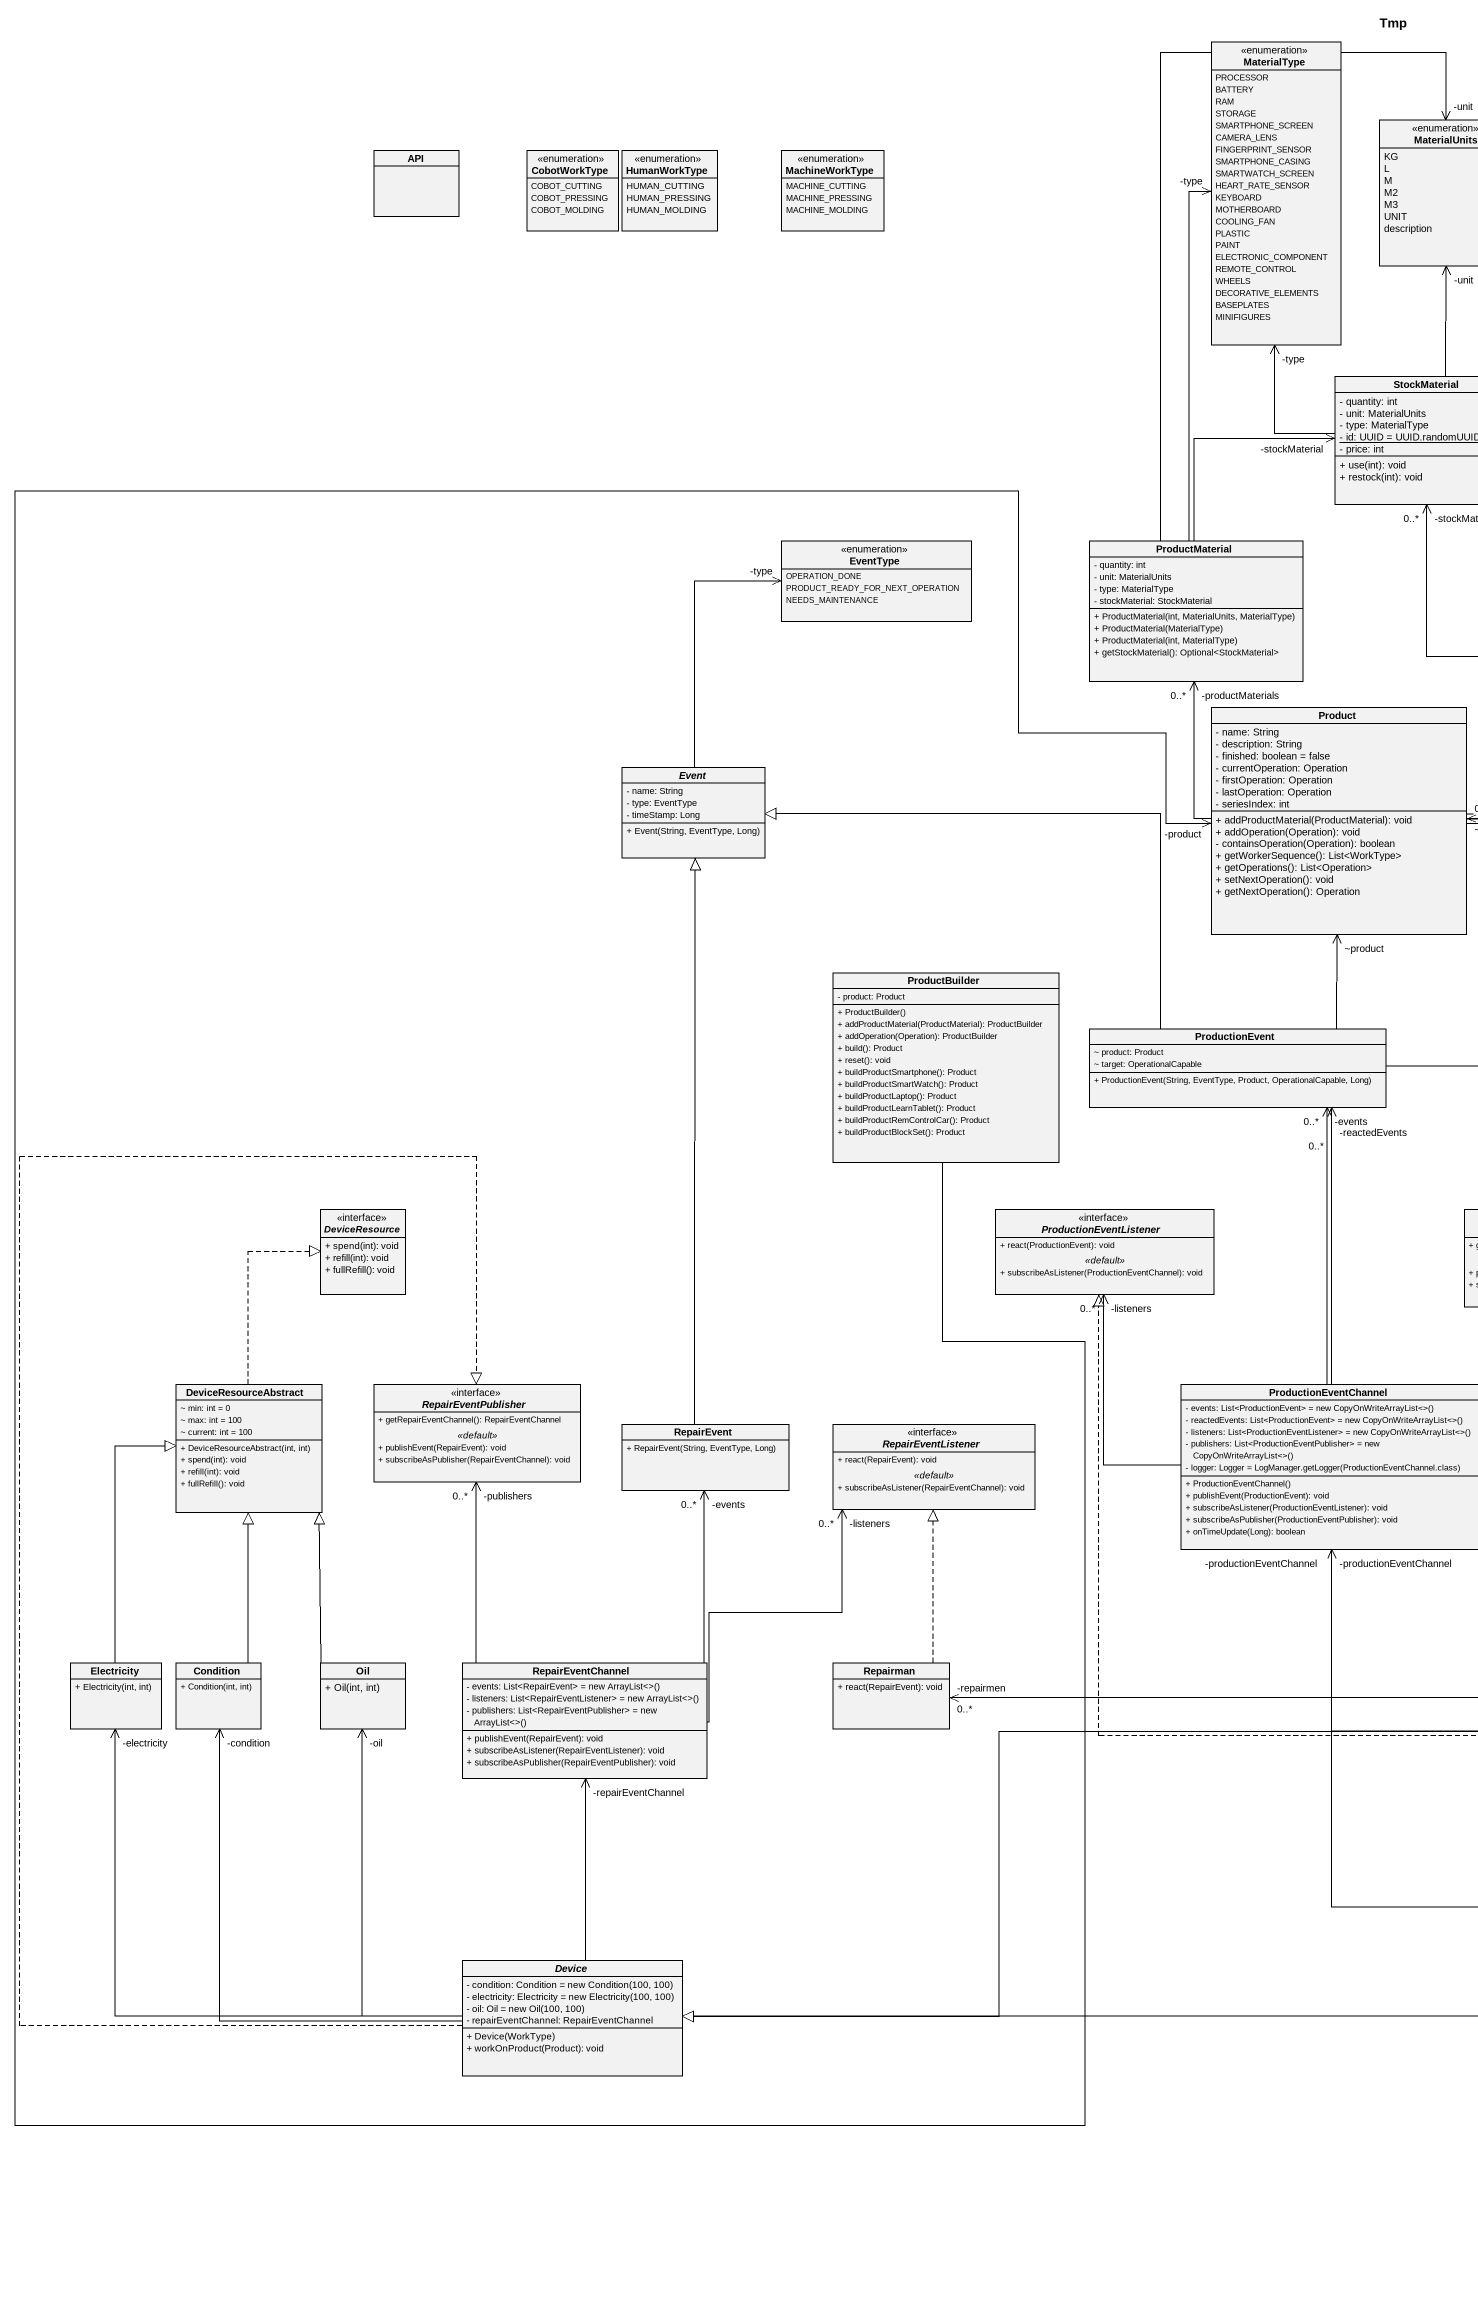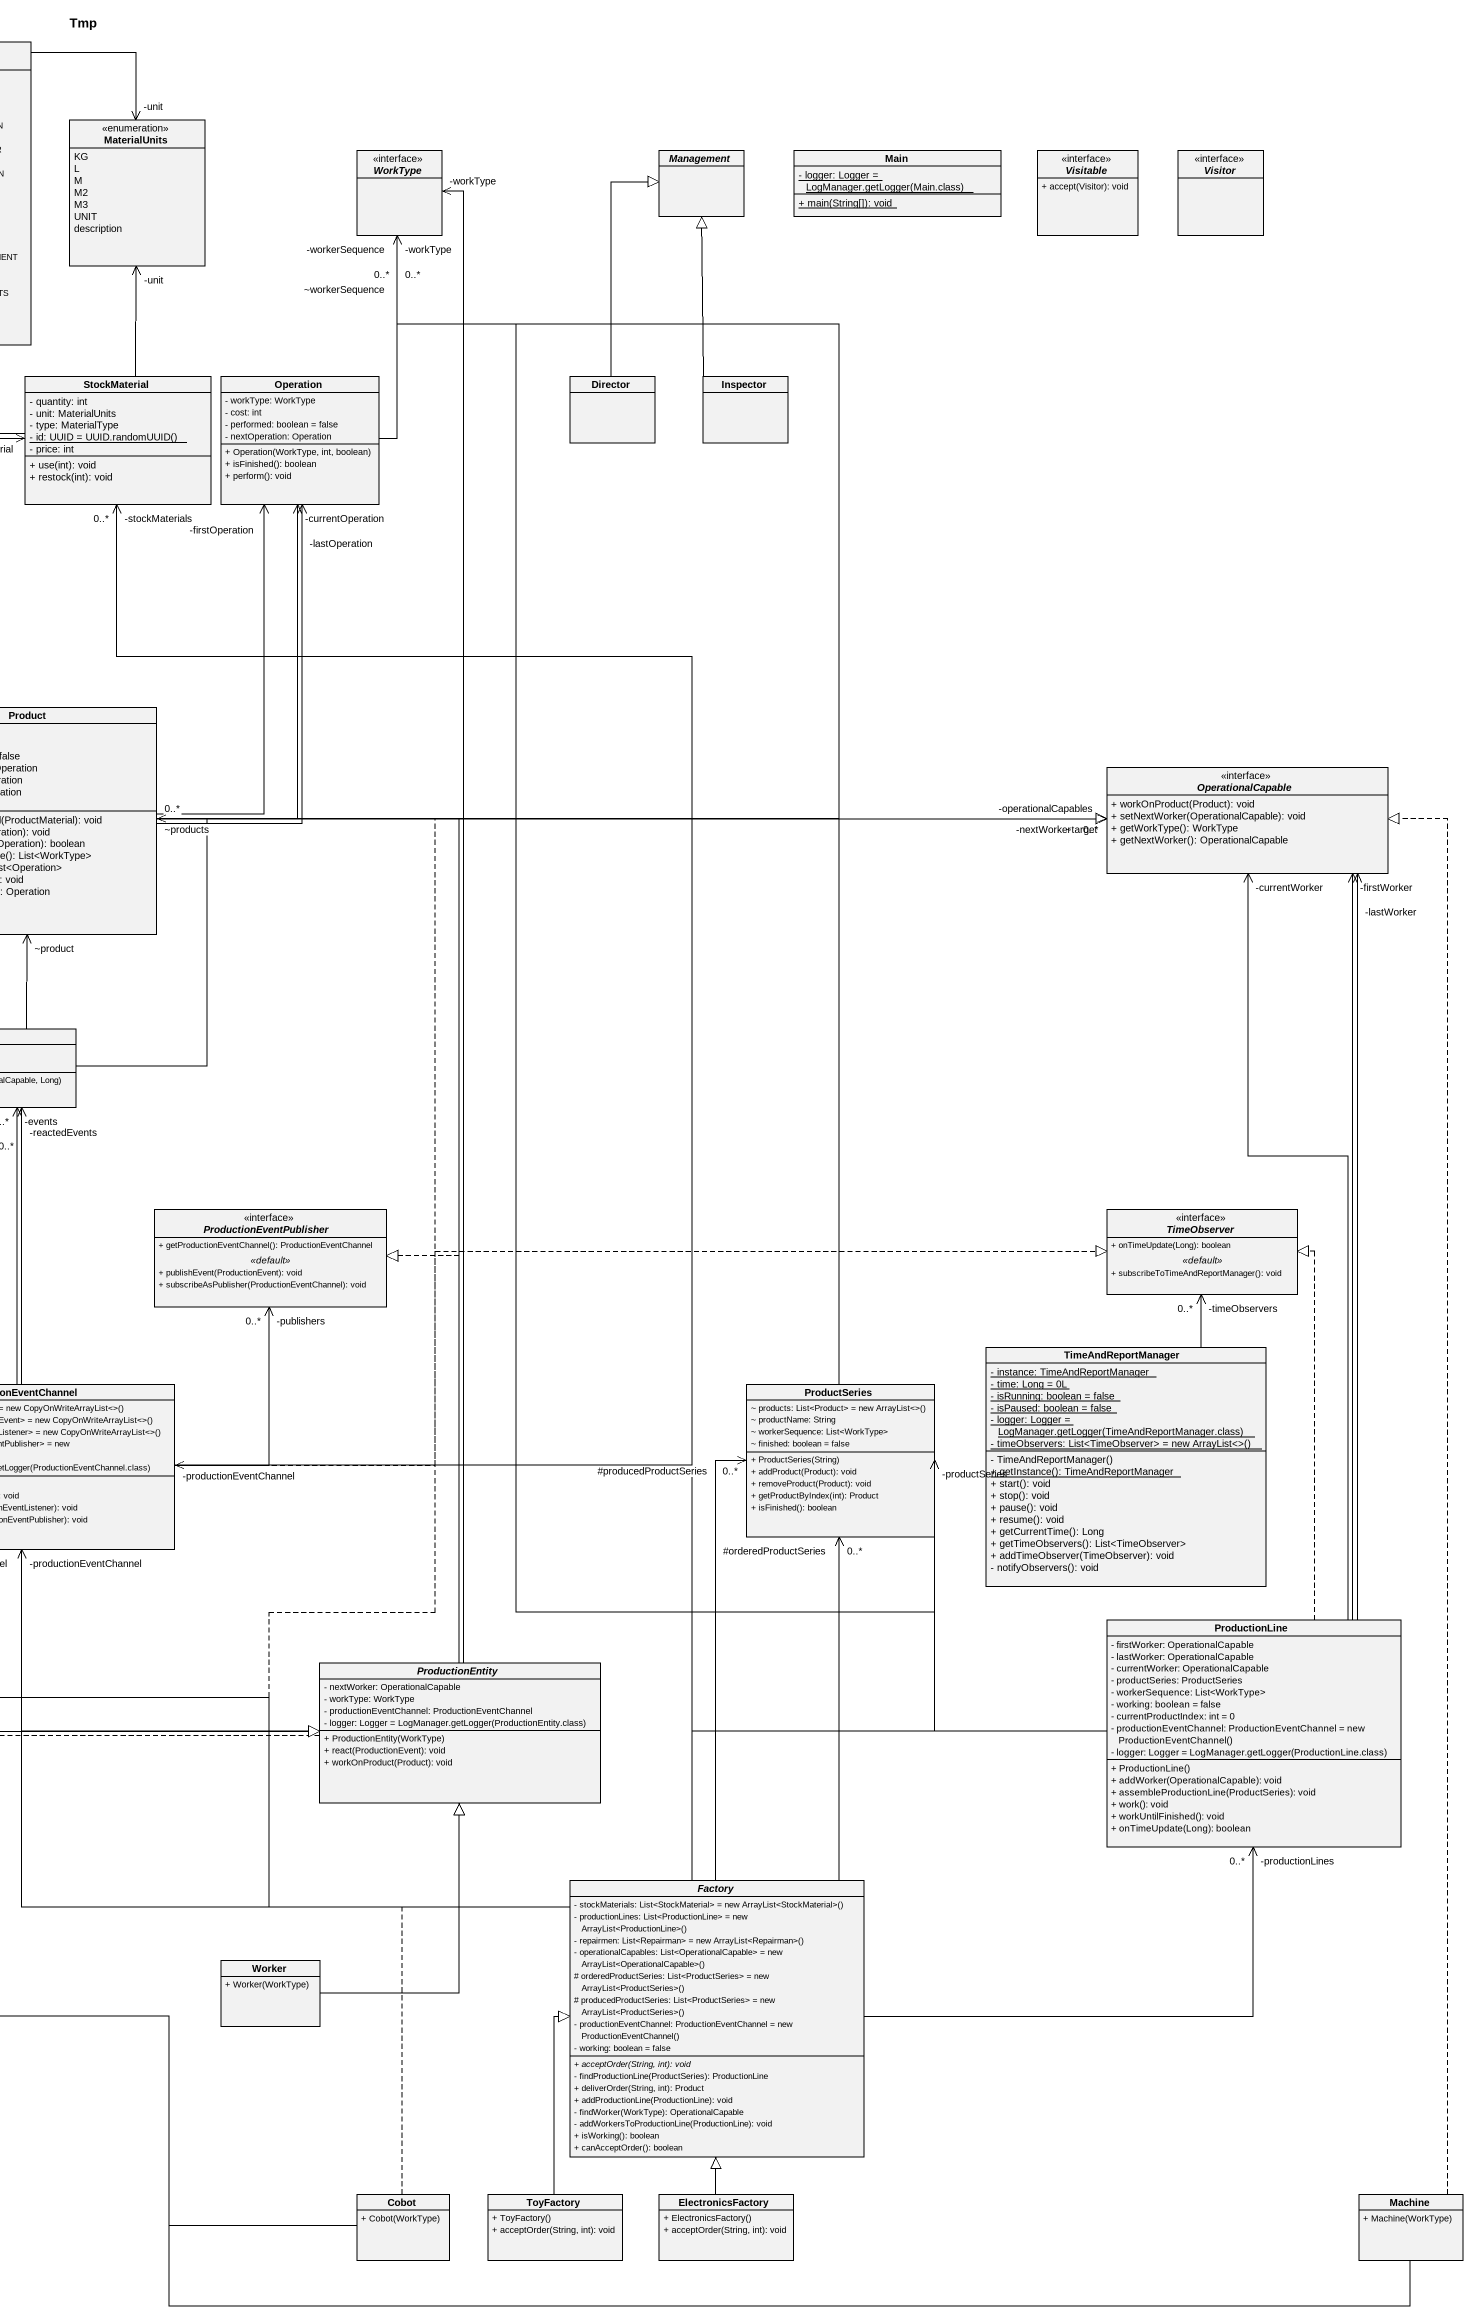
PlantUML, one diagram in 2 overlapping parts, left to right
@startuml
title Tmp
hide circle
hide empty members
skinparam classAttributeIconSize 0
enum MaterialType {
  PROCESSOR
  BATTERY
  RAM
  STORAGE
  SMARTPHONE_SCREEN
  CAMERA_LENS
  FINGERPRINT_SENSOR
  SMARTPHONE_CASING
  SMARTWATCH_SCREEN
  HEART_RATE_SENSOR
  KEYBOARD
  MOTHERBOARD
  COOLING_FAN
  PLASTIC
  PAINT
  ELECTRONIC_COMPONENT
  REMOTE_CONTROL
  WHEELS
  DECORATIVE_ELEMENTS
  BASEPLATES
  MINIFIGURES
}
enum MaterialUnits {
  KG
  L
  M
  M2
  M3
  UNIT
  description
}
class API
enum CobotWorkType {
  COBOT_CUTTING
  COBOT_PRESSING
  COBOT_MOLDING
}
enum HumanWorkType {
  HUMAN_CUTTING
  HUMAN_PRESSING
  HUMAN_MOLDING
}
enum MachineWorkType {
  MACHINE_CUTTING
  MACHINE_PRESSING
  MACHINE_MOLDING
}
interface WorkType <<interface>>
abstract class Management
class Main {
  {static} {field} - logger: Logger = LogManager.getLogger(Main.class)
  {static} + main(String[]): void
}
interface Visitable <<interface>> {
  + accept(Visitor): void
}
interface Visitor <<interface>>
class StockMaterial {
  - quantity: int
  - unit: MaterialUnits
  - type: MaterialType
  {static} {field} - id: UUID = UUID.randomUUID()
  - price: int
  + use(int): void
  + restock(int): void
}
class Operation {
  - workType: WorkType
  - cost: int
  - performed: boolean = false
  - nextOperation: Operation
  + Operation(WorkType, int, boolean)
  + isFinished(): boolean
  + perform(): void
}
class Director
class Inspector
enum EventType {
  OPERATION_DONE
  PRODUCT_READY_FOR_NEXT_OPERATION
  NEEDS_MAINTENANCE
}
class ProductMaterial {
  - quantity: int
  - unit: MaterialUnits
  - type: MaterialType
  - stockMaterial: StockMaterial
  + ProductMaterial(int, MaterialUnits, MaterialType)
  + ProductMaterial(MaterialType)
  + ProductMaterial(int, MaterialType)
  + getStockMaterial(): Optional<StockMaterial>
}
class Product {
  - name: String
  - description: String
  - finished: boolean = false
  - currentOperation: Operation
  - firstOperation: Operation
  - lastOperation: Operation
  - seriesIndex: int
  + addProductMaterial(ProductMaterial): void
  + addOperation(Operation): void
  - containsOperation(Operation): boolean
  + getWorkerSequence(): List<WorkType>
  + getOperations(): List<Operation>
  + setNextOperation(): void
  + getNextOperation(): Operation
}
abstract class Event {
  - name: String
  - type: EventType
  - timeStamp: Long
  + Event(String, EventType, Long)
}
interface OperationalCapable <<interface>> {
  + workOnProduct(Product): void
  + setNextWorker(OperationalCapable): void
  + getWorkType(): WorkType
  + getNextWorker(): OperationalCapable
}
class ProductBuilder {
  - product: Product
  + ProductBuilder()
  + addProductMaterial(ProductMaterial): ProductBuilder
  + addOperation(Operation): ProductBuilder
  + build(): Product
  + reset(): void
  + buildProductSmartphone(): Product
  + buildProductSmartWatch(): Product
  + buildProductLaptop(): Product
  + buildProductLearnTablet(): Product
  + buildProductRemControlCar(): Product
  + buildProductBlockSet(): Product
}
class ProductionEvent {
  ~ product: Product
  ~ target: OperationalCapable
  + ProductionEvent(String, EventType, Product, OperationalCapable, Long)
}
interface DeviceResource <<interface>> {
  + spend(int): void
  + refill(int): void
  + fullRefill(): void
}
interface ProductionEventListener {
  + react(ProductionEvent): void
  .. <<default>> ..
  + subscribeAsListener(ProductionEventChannel): void
}
interface ProductionEventPublisher {
  + getProductionEventChannel(): ProductionEventChannel
  .. <<default>> ..
  + publishEvent(ProductionEvent): void
  + subscribeAsPublisher(ProductionEventChannel): void
}
interface TimeObserver <<interface>> {
  + onTimeUpdate(Long): boolean
  .. <<default>> ..
  + subscribeToTimeAndReportManager(): void
}
class TimeAndReportManager {
  {static} - instance: TimeAndReportManager
  {static} - time: Long = 0L
  {static} - isRunning: boolean = false
  {static} - isPaused: boolean = false
  {static} {field} - logger: Logger = LogManager.getLogger(TimeAndReportManager.class)
  {static} {field} - timeObservers: List<TimeObserver> = new ArrayList<>()
  - TimeAndReportManager()
  {static} + getInstance(): TimeAndReportManager
  + start(): void
  + stop(): void
  + pause(): void
  + resume(): void
  + getCurrentTime(): Long
  + getTimeObservers(): List<TimeObserver>
  + addTimeObserver(TimeObserver): void
  - notifyObservers(): void
}
class DeviceResourceAbstract {
  ~ min: int = 0
  ~ max: int = 100
  ~ current: int = 100
  + DeviceResourceAbstract(int, int)
  + spend(int): void
  + refill(int): void
  + fullRefill(): void
}
interface RepairEventPublisher <<interface>> {
  + getRepairEventChannel(): RepairEventChannel
  .. <<default>> ..
  + publishEvent(RepairEvent): void
  + subscribeAsPublisher(RepairEventChannel): void
}
class ProductionEventChannel {
  {field} - events: List<ProductionEvent> = new CopyOnWriteArrayList<>()
  {field} - reactedEvents: List<ProductionEvent> = new CopyOnWriteArrayList<>()
  {field} - listeners: List<ProductionEventListener> = new CopyOnWriteArrayList<>()
  {field} - publishers: List<ProductionEventPublisher> = new CopyOnWriteArrayList<>()
  {field} - logger: Logger = LogManager.getLogger(ProductionEventChannel.class)
  + ProductionEventChannel()
  + publishEvent(ProductionEvent): void
  + subscribeAsListener(ProductionEventListener): void
  + subscribeAsPublisher(ProductionEventPublisher): void
  + onTimeUpdate(Long): boolean
}
class ProductSeries {
  {field} ~ products: List<Product> = new ArrayList<>()
  ~ productName: String
  ~ workerSequence: List<WorkType>
  ~ finished: boolean = false
  + ProductSeries(String)
  + addProduct(Product): void
  + removeProduct(Product): void
  + getProductByIndex(int): Product
  + isFinished(): boolean
}
class RepairEvent {
  + RepairEvent(String, EventType, Long)
}
interface RepairEventListener <<interface>> {
  + react(RepairEvent): void
  .. <<default>> ..
  + subscribeAsListener(RepairEventChannel): void
}
class ProductionLine {
  - firstWorker: OperationalCapable
  - lastWorker: OperationalCapable
  - currentWorker: OperationalCapable
  - productSeries: ProductSeries
  - workerSequence: List<WorkType>
  - working: boolean = false
  - currentProductIndex: int = 0
  {field} - productionEventChannel: ProductionEventChannel = new ProductionEventChannel()
  {field} - logger: Logger = LogManager.getLogger(ProductionLine.class)
  + ProductionLine()
  + addWorker(OperationalCapable): void
  + assembleProductionLine(ProductSeries): void
  + work(): void
  + workUntilFinished(): void
  + onTimeUpdate(Long): boolean
}
class Electricity {
  + Electricity(int, int)
}
class Condition {
  + Condition(int, int)
}
class Oil {
  + Oil(int, int)
}
class RepairEventChannel {
  {field} - events: List<RepairEvent> = new ArrayList<>()
  {field} - listeners: List<RepairEventListener> = new ArrayList<>()
  {field} - publishers: List<RepairEventPublisher> = new ArrayList<>()
  + publishEvent(RepairEvent): void
  + subscribeAsListener(RepairEventListener): void
  + subscribeAsPublisher(RepairEventPublisher): void
}
class Repairman {
  + react(RepairEvent): void
}
abstract class ProductionEntity {
  - nextWorker: OperationalCapable
  - workType: WorkType
  - productionEventChannel: ProductionEventChannel
  {field} - logger: Logger = LogManager.getLogger(ProductionEntity.class)
  + ProductionEntity(WorkType)
  + react(ProductionEvent): void
  + workOnProduct(Product): void
}
abstract class Factory {
  {field} - stockMaterials: List<StockMaterial> = new ArrayList<StockMaterial>()
  {field} - productionLines: List<ProductionLine> = new ArrayList<ProductionLine>()
  {field} - repairmen: List<Repairman> = new ArrayList<Repairman>()
  {field} - operationalCapables: List<OperationalCapable> = new ArrayList<OperationalCapable>()
  {field} # orderedProductSeries: List<ProductSeries> = new ArrayList<ProductSeries>()
  {field} # producedProductSeries: List<ProductSeries> = new ArrayList<ProductSeries>()
  {field} - productionEventChannel: ProductionEventChannel = new ProductionEventChannel()
  - working: boolean = false
  {abstract} + acceptOrder(String, int): void
  - findProductionLine(ProductSeries): ProductionLine
  + deliverOrder(String, int): Product
  + addProductionLine(ProductionLine): void
  - findWorker(WorkType): OperationalCapable
  - addWorkersToProductionLine(ProductionLine): void
  + isWorking(): boolean
  + canAcceptOrder(): boolean
}
abstract class Device {
  {field} - condition: Condition = new Condition(100, 100)
  {field} - electricity: Electricity = new Electricity(100, 100)
  {field} - oil: Oil = new Oil(100, 100)
  - repairEventChannel: RepairEventChannel
  + Device(WorkType)
  + workOnProduct(Product): void
}
class Worker {
  + Worker(WorkType)
}
class Cobot {
  + Cobot(WorkType)
}
class ToyFactory {
  + ToyFactory()
  + acceptOrder(String, int): void
}
class ElectronicsFactory {
  + ElectronicsFactory()
  + acceptOrder(String, int): void
}
class Machine {
  + Machine(WorkType)
}
StockMaterial -up-> "-type" MaterialType
StockMaterial -up-> "-unit" MaterialUnits
Operation -up-> "-workType" WorkType
Director -up-|> Management
Inspector -up-|> Management
ProductMaterial -up-> "-type" MaterialType
ProductMaterial -up-> "-unit" MaterialUnits
ProductMaterial -up-> "-stockMaterial" StockMaterial
Product -up-> "-currentOperation" Operation
Product -up-> "-firstOperation" Operation
Product -up-> "-lastOperation" Operation
Product -up-> "-productMaterials\n0..*" ProductMaterial
Event -up-> "-type" EventType
ProductBuilder -up-> "-product" Product
ProductionEvent -up-> "~product" Product
ProductionEvent -left-|> Event
ProductionEvent -right-> "~target" OperationalCapable
TimeAndReportManager -up-> "-timeObservers\n0..*" TimeObserver
DeviceResourceAbstract .up.|> DeviceResource
ProductionEventChannel -up-> "-events\n0..*" ProductionEvent
ProductionEventChannel -up-> "-reactedEvents\n0..*" ProductionEvent
ProductionEventChannel -up-> "-listeners\n0..*" ProductionEventListener
ProductionEventChannel -up-> "-publishers\n0..*" ProductionEventPublisher
ProductionEventChannel .right.|> TimeObserver
ProductSeries -up-> "~workerSequence\n0..*" WorkType
ProductSeries -up-> "~products\n0..*" Product
RepairEvent -up-|> Event
ProductionLine -up-> "-workerSequence\n0..*" WorkType
ProductionLine -up-> "-currentWorker" OperationalCapable
ProductionLine -up-> "-firstWorker" OperationalCapable
ProductionLine -up-> "-lastWorker" OperationalCapable
ProductionLine .up.|> TimeObserver
ProductionLine -left-> "-productionEventChannel" ProductionEventChannel
ProductionLine -up-> "-productSeries" ProductSeries
Electricity -up-|> DeviceResourceAbstract
Condition -up-|> DeviceResourceAbstract
Oil -up-|> DeviceResourceAbstract
RepairEventChannel -up-> "-publishers\n0..*" RepairEventPublisher
RepairEventChannel -up-> "-events\n0..*" RepairEvent
RepairEventChannel -up-> "-listeners\n0..*" RepairEventListener
Repairman .up.|> RepairEventListener
ProductionEntity -up-> "-workType" WorkType
ProductionEntity -up-> "-nextWorker" OperationalCapable
ProductionEntity .up.|> OperationalCapable
ProductionEntity .up.|> ProductionEventListener
ProductionEntity .up.|> ProductionEventPublisher
ProductionEntity -up-> "-productionEventChannel" ProductionEventChannel
Factory -up-> "-stockMaterials\n0..*" StockMaterial
Factory -up-> "-operationalCapables\n0..*" OperationalCapable
Factory -up-> "-productionEventChannel" ProductionEventChannel
Factory -up-> "#orderedProductSeries\n0..*" ProductSeries
Factory -up-> "#producedProductSeries\n0..*" ProductSeries
Factory -right-> "-productionLines\n0..*" ProductionLine
Factory -left-> "-repairmen\n0..*" Repairman
Device .up.|> RepairEventPublisher
Device -up-> "-electricity" Electricity
Device -up-> "-condition" Condition
Device -up-> "-oil" Oil
Device -up-> "-repairEventChannel" RepairEventChannel
Device -right-|> ProductionEntity
Worker -up-|> ProductionEntity
Cobot .up.|> OperationalCapable
Cobot -left-|> Device
ToyFactory -up-|> Factory
ElectronicsFactory -up-|> Factory
Machine .up.|> OperationalCapable
Machine -left-|> Device
@enduml
